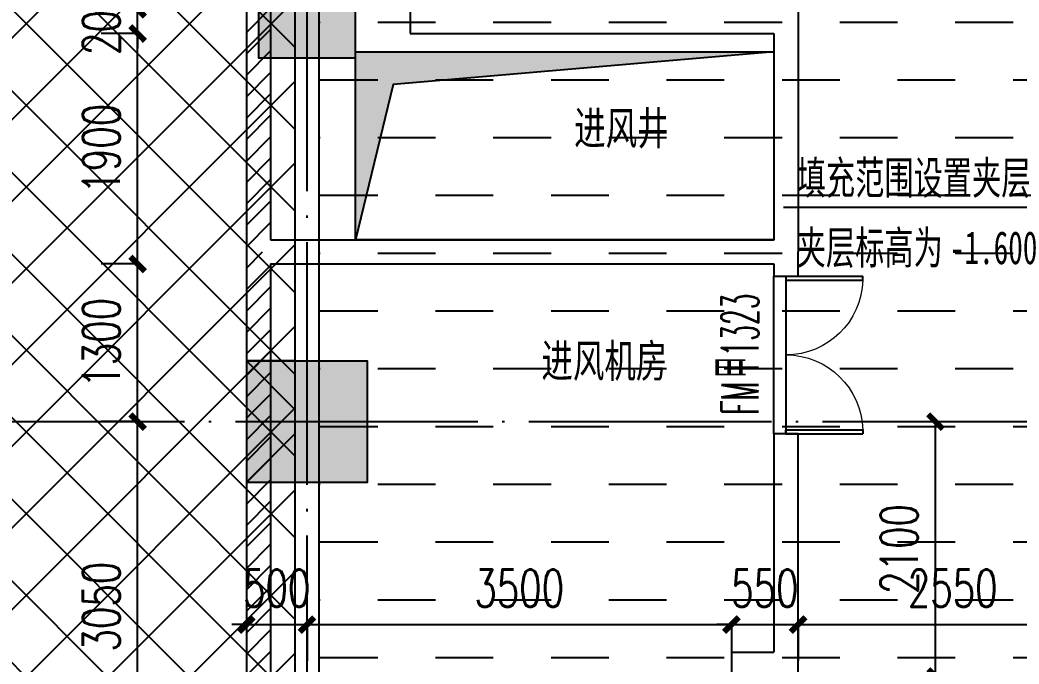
# Model space of a CAD drawing. Header units: millimetres. Extents: x 12325263 to 13848842, y -1463133 to 573208.
# Drawn here: x 12562430 to 12570669, y -821585 to -816275 of the extents above; entities that cross this region are included whole.
import ezdxf
from ezdxf.xclip import XClip

# ---------------------------------------------------------------- set-up
doc = ezdxf.new("R2010")
doc.units = ezdxf.units.MM
doc.header["$LTSCALE"] = 1000
doc.header["$XCLIPFRAME"] = 0
doc.linetypes.add('DOTE', pattern=[2.42, 2, -0.2, 0.02, -0.2])
for name, color, linetype in [('A-ANNO-DIMS', 83, 'Continuous'), ('A-ANNO-TEXT', 7, 'Continuous'), ('A-AXIS', 16, 'DOTE'), ('A-COLS', 6, 'Continuous'), ('A-WALL', 5, 'Continuous'), ('A-WALL-PATT', 8, 'Continuous'), ('A_WALL(防火墙)', 151, 'Continuous'), ('AXIS', 3, 'Continuous'), ('DOOR_FIRE', 1, 'Continuous'), ('DOOR_FIRE_TEXT', 7, 'Continuous'), ('PUB_DIM', 83, 'Continuous'), ('PUB_HATCH', 8, 'Continuous'), ('PUB_TEXT', 7, 'Continuous'), ('WALL', 5, 'Continuous'), ('WALL-SHATCH', 8, 'Continuous'), ('地下室柱网$0$0q-柱0', 8, 'Continuous'), ('地下室柱网$0$0q-柱填充', 8, 'Continuous'), ('建筑-楼板开洞', 251, 'Continuous')]:
    doc.layers.add(name, color=color, linetype=linetype)
doc.layers.add('地下室柱网$0$9', color=8, linetype='Continuous', plot=False)
doc.styles.add('_TCH_DIM_T3', font='SIMPLEX.shx', dxfattribs={"width": 0.705882, "bigfont": 'GBCBIG.shx'})
doc.styles.add('_TCH_WINDOW', font='SIMPLEX', dxfattribs={"width": 0.7, "height": 3.5, "bigfont": 'GBCBIG'})
doc.styles.add('TITXV', font='', dxfattribs={"width": 0.7})
doc.styles.add('宋体', font='', dxfattribs={"width": 0.65})
doc.styles.get('TITXV').set_extended_font_data('SimSun')
doc.styles.get('宋体').set_extended_font_data('SimSun')
doc.dimstyles.new('_TCH_ARCH&&120', dxfattribs={"dimtxt": 306, "dimasz": 120, "dimexe": 300, "dimexo": 360, "dimgap": 147, "dimtad": 1, "dimdec": 0, "dimzin": 0, "dimdsep": 46, "dimtxsty": '_TCH_DIM_T3', "dimblk": 'ARCHTICK', "dimcen": 0.09, "dimclrt": 7, "dimazin": 2, "dimtfac": 1, "dimtdec": 0, "dimtix": 1, "dimtmove": 2, "dimatfit": 3, "dimfxl": 1, "dimfxlon": 1, "dimtolj": 1, "dimtzin": 0, "dimarcsym": 0})
pattern_1 = [(45, (0, 89.76), (-88.388383, 88.388383), [])]

# ---------------------------------------------------------------- blocks, each defined once
blk = doc.blocks.new('adgshg13-A$C7F010FC0')
at = {"layer": 'WALL-SHATCH'}
h = blk.add_hatch(color=256, dxfattribs=at)
h.dxf.hatch_style = 1
h.paths.add_polyline_path([(-60384.2, -16880.9), (-763.2, 197.5), (12587.6, -13153.3), (12587.6, -157996), (-162964.9, -188820.4), (-171262.4, -180522.9), (-171262.4, -31310.9), (-150707.2, -10755.7), (-131860.1, -7980.9), (-99162.4, -7980.9), (-99162.4, -4980.9), (-76620.4, -4980.9), (-70107.7, -16880.9)], flags=16)
h.paths.add_polyline_path([(-60091.2, -16380.9), (-646.9, 646.9), (12987.6, -12987.6), (12987.6, -158331.9), (-163100.6, -189250.4), (-171662.4, -180688.6), (-171662.4, -31145.2), (-150777.9, -10260.7), (-131896.7, -7480.9), (-99562.4, -7480.9), (-99562.4, -4580.9), (-76365.6, -4580.9), (-69907.5, -16380.9)])
blk = doc.blocks.new('*U497')
at = {"layer": '地下室柱网$0$0q-柱0'}
blk.add_lwpolyline([(-500, -500), (500, -500), (500, 500), (-500, 500)], close=True, dxfattribs=at)
at = {"layer": '地下室柱网$0$0q-柱填充'}
blk.add_solid([(-500, 500), (500, 500), (-500, -500), (500, -500)], dxfattribs=at)
at = {"layer": '地下室柱网$0$9'}
for p, q in [((-500, 500), (500, -500)), ((-500, -500), (500, 500))]:
    blk.add_line(p, q, dxfattribs=at)
blk = doc.blocks.new('A$C4C7A72D3')
at = {"rotation": 9.958774256191969}
blk.add_blockref('*U497', (161403.2, 116287.9), dxfattribs=at)
at = {"layer": 'WALL', "color": 1}
blk.add_blockref('adgshg13-A$C7F010FC0', (210433, 205503.6), dxfattribs=at)
blk = doc.blocks.new('qlzw')
at = {"layer": 'A-AXIS'}
for p, q in [((12431366.8, 979489.8), (12431366.8, 1082089.8)), ((12411416.8, 1062289.8), (12486866.8, 1062289.8))]:
    blk.add_line(p, q, dxfattribs=at)
blk = doc.blocks.new('_FZH')
blk.add_lwpolyline([(-0.5, -0.5), (0.5, -0.5), (0.5, 0.5), (-0.5, 0.5)], close=True)
at = {"layer": 'PUB_HATCH'}
blk.add_solid([(-0.5, -0.5), (0.5, -0.5), (-0.5, 0.5), (0.5, 0.5)], dxfattribs=at)
blk = doc.blocks.new('asdfdsfds')
at = {"layer": 'A-COLS', "rotation": 270}
for p, xscale, yscale, zscale in [((-39500, 69700), 800, 800, 800), ((-39500, 66300), 1000, 1000, 1000)]:
    blk.add_blockref('_FZH', p, dxfattribs=dict(at, xscale=xscale, yscale=yscale, zscale=zscale))
blk = doc.blocks.new('_ArchTick')
at = {"color": 0, "linetype": 'ByBlock', "const_width": 0.4}
blk.add_lwpolyline([(-0.5, -0.5), (0.5, 0.5)], dxfattribs=at)
blk = doc.blocks.new('*D4248')
at = {"layer": 'A-ANNO-DIMS', "color": 0, "lineweight": -2, "transparency": 16777216}
for p, q in [((12569979, -819586.8), (12570280, -819586.8)), ((12569980, -821686.8), (12569980, -819586.8)), ((12569979, -821686.8), (12570280, -821686.8))]:
    blk.add_line(p, q, dxfattribs=at)
at = {"layer": 'Defpoints', "color": 0, "transparency": 16777216}
for p in [(12568846.8, -819586.8), (12569980, -819586.8), (12568846.8, -821686.8)]:
    blk.add_point(p, dxfattribs=at)
at = {"layer": 'A-ANNO-DIMS', "color": 0, "lineweight": -2, "transparency": 16777216, "xscale": 120, "yscale": 120, "zscale": 120}
for p, rotation in [((12569980, -819586.8), 90), ((12569980, -821686.8), 270)]:
    blk.add_blockref('_ArchTick', p, dxfattribs=dict(at, rotation=rotation))
at = {"layer": 'A-ANNO-DIMS', "color": 7, "transparency": 16777216, "insert": (12569680, -820636.8), "char_height": 306, "attachment_point": 5, "rotation": 90, "style": '_TCH_DIM_T3'}
blk.add_mtext('\\A1;2100', dxfattribs=at)
blk = doc.blocks.new('*D4649')
at = {"layer": 'Defpoints', "color": 0, "transparency": 16777216}
for p in [(12564296.81071, -819886.78575), (12564796.81071, -819886.78575), (12564796.81071, -821260)]:
    blk.add_point(p, dxfattribs=at)
at = {"layer": 'PUB_DIM', "color": 0, "lineweight": -2, "transparency": 16777216}
for p, q in [((12564296.81071, -821260), (12564176.81071, -821260)), ((12564296.81071, -821259), (12564296.81071, -821560)), ((12564296.81071, -821260), (12564796.81071, -821260)), ((12564796.81071, -821259), (12564796.81071, -821560)), ((12564796.81071, -821260), (12564916.81071, -821260))]:
    blk.add_line(p, q, dxfattribs=at)
at = {"layer": 'PUB_DIM', "color": 0, "lineweight": -2, "transparency": 16777216, "xscale": 120, "yscale": 120, "zscale": 120}
blk.add_blockref('_ArchTick', (12564296.81071, -821260), dxfattribs=at)
at = {"layer": 'PUB_DIM', "color": 0, "lineweight": -2, "transparency": 16777216, "xscale": 120, "yscale": 120, "zscale": 120, "rotation": 180}
blk.add_blockref('_ArchTick', (12564796.81071, -821260), dxfattribs=at)
at = {"layer": 'PUB_DIM', "color": 7, "transparency": 16777216, "insert": (12564546.81071, -820960), "char_height": 306, "attachment_point": 5, "style": '_TCH_DIM_T3'}
blk.add_mtext('\\A1;500', dxfattribs=at)
blk = doc.blocks.new('*D4650')
at = {"layer": 'Defpoints', "color": 0, "transparency": 16777216}
for p in [(12564796.81071, -819886.78575), (12568296.81071, -819886.78575), (12568296.81071, -821260)]:
    blk.add_point(p, dxfattribs=at)
at = {"layer": 'PUB_DIM', "color": 0, "lineweight": -2, "transparency": 16777216}
for p, q in [((12564796.81071, -821259), (12564796.81071, -821560)), ((12564796.81071, -821260), (12568296.81071, -821260)), ((12568296.81071, -821259), (12568296.81071, -821560))]:
    blk.add_line(p, q, dxfattribs=at)
at = {"layer": 'PUB_DIM', "color": 0, "lineweight": -2, "transparency": 16777216, "xscale": 120, "yscale": 120, "zscale": 120, "rotation": 180}
blk.add_blockref('_ArchTick', (12564796.81071, -821260), dxfattribs=at)
at = {"layer": 'PUB_DIM', "color": 0, "lineweight": -2, "transparency": 16777216, "xscale": 120, "yscale": 120, "zscale": 120}
blk.add_blockref('_ArchTick', (12568296.81071, -821260), dxfattribs=at)
at = {"layer": 'PUB_DIM', "color": 7, "transparency": 16777216, "insert": (12566546.81071, -820960), "char_height": 306, "attachment_point": 5, "style": '_TCH_DIM_T3'}
blk.add_mtext('\\A1;3500', dxfattribs=at)
blk = doc.blocks.new('*D4651')
at = {"layer": 'Defpoints', "color": 0, "transparency": 16777216}
for p in [(12568296.8, -819886.8), (12568846.8, -819886.8), (12568846.8, -821260)]:
    blk.add_point(p, dxfattribs=at)
at = {"layer": 'PUB_DIM', "color": 0, "lineweight": -2, "transparency": 16777216}
for p, q in [((12568296.8, -821260), (12568176.8, -821260)), ((12568296.8, -821259), (12568296.8, -821560)), ((12568296.8, -821260), (12568846.8, -821260)), ((12568846.8, -821259), (12568846.8, -821560)), ((12568846.8, -821260), (12568966.8, -821260))]:
    blk.add_line(p, q, dxfattribs=at)
at = {"layer": 'PUB_DIM', "color": 0, "lineweight": -2, "transparency": 16777216, "xscale": 120, "yscale": 120, "zscale": 120}
blk.add_blockref('_ArchTick', (12568296.8, -821260), dxfattribs=at)
at = {"layer": 'PUB_DIM', "color": 0, "lineweight": -2, "transparency": 16777216, "xscale": 120, "yscale": 120, "zscale": 120, "rotation": 180}
blk.add_blockref('_ArchTick', (12568846.8, -821260), dxfattribs=at)
at = {"layer": 'PUB_DIM', "color": 7, "transparency": 16777216, "insert": (12568571.8, -820960), "char_height": 306, "attachment_point": 5, "style": '_TCH_DIM_T3'}
blk.add_mtext('\\A1;550', dxfattribs=at)
blk = doc.blocks.new('*D4652')
at = {"layer": 'Defpoints', "color": 0, "transparency": 16777216}
for p in [(12568846.8, -819886.8), (12571396.8, -819886.8), (12571396.8, -821260)]:
    blk.add_point(p, dxfattribs=at)
at = {"layer": 'PUB_DIM', "color": 0, "lineweight": -2, "transparency": 16777216}
for p, q in [((12568846.8, -821259), (12568846.8, -821560)), ((12568846.8, -821260), (12571396.8, -821260)), ((12571396.8, -821259), (12571396.8, -821560))]:
    blk.add_line(p, q, dxfattribs=at)
at = {"layer": 'PUB_DIM', "color": 0, "lineweight": -2, "transparency": 16777216, "xscale": 120, "yscale": 120, "zscale": 120, "rotation": 180}
blk.add_blockref('_ArchTick', (12568846.8, -821260), dxfattribs=at)
at = {"layer": 'PUB_DIM', "color": 0, "lineweight": -2, "transparency": 16777216, "xscale": 120, "yscale": 120, "zscale": 120}
blk.add_blockref('_ArchTick', (12571396.8, -821260), dxfattribs=at)
at = {"layer": 'PUB_DIM', "color": 7, "transparency": 16777216, "insert": (12570121.8, -820960), "char_height": 306, "attachment_point": 5, "style": '_TCH_DIM_T3'}
blk.add_mtext('\\A1;2550', dxfattribs=at)
blk = doc.blocks.new('*D4697')
at = {"layer": 'Defpoints', "color": 0, "transparency": 16777216}
for p in [(12563400, -816186.8), (12564496.8, -816186.8), (12564496.8, -816386.8)]:
    blk.add_point(p, dxfattribs=at)
at = {"layer": 'PUB_DIM', "color": 0, "lineweight": -2, "transparency": 16777216}
for p, q in [((12563400, -816186.8), (12563400, -816066.8)), ((12563401, -816186.8), (12563100, -816186.8)), ((12563400, -816386.8), (12563400, -816186.8)), ((12563401, -816386.8), (12563100, -816386.8)), ((12563400, -816386.8), (12563400, -816506.8))]:
    blk.add_line(p, q, dxfattribs=at)
at = {"layer": 'PUB_DIM', "color": 0, "lineweight": -2, "transparency": 16777216, "xscale": 120, "yscale": 120, "zscale": 120}
for p, rotation in [((12563400, -816186.8), 270), ((12563400, -816386.8), 90)]:
    blk.add_blockref('_ArchTick', p, dxfattribs=dict(at, rotation=rotation))
at = {"layer": 'PUB_DIM', "color": 7, "transparency": 16777216, "insert": (12563100, -816286.8), "char_height": 306, "attachment_point": 5, "rotation": 90, "style": '_TCH_DIM_T3'}
blk.add_mtext('\\A1;200', dxfattribs=at)
blk = doc.blocks.new('*D4698')
at = {"layer": 'Defpoints', "color": 0, "transparency": 16777216}
for p in [(12563400, -816386.8), (12564496.8, -816386.8), (12564496.8, -818286.8)]:
    blk.add_point(p, dxfattribs=at)
at = {"layer": 'PUB_DIM', "color": 0, "lineweight": -2, "transparency": 16777216}
for p, q in [((12563401, -816386.8), (12563100, -816386.8)), ((12563400, -818286.8), (12563400, -816386.8)), ((12563401, -818286.8), (12563100, -818286.8))]:
    blk.add_line(p, q, dxfattribs=at)
at = {"layer": 'PUB_DIM', "color": 0, "lineweight": -2, "transparency": 16777216, "xscale": 120, "yscale": 120, "zscale": 120}
for p, rotation in [((12563400, -816386.8), 90), ((12563400, -818286.8), 270)]:
    blk.add_blockref('_ArchTick', p, dxfattribs=dict(at, rotation=rotation))
at = {"layer": 'PUB_DIM', "color": 7, "transparency": 16777216, "insert": (12563100, -817336.8), "char_height": 306, "attachment_point": 5, "rotation": 90, "style": '_TCH_DIM_T3'}
blk.add_mtext('\\A1;1900', dxfattribs=at)
blk = doc.blocks.new('*D4699')
at = {"layer": 'Defpoints', "color": 0, "transparency": 16777216}
for p in [(12563400, -818286.8), (12564496.8, -818286.8), (12564496.8, -819586.8)]:
    blk.add_point(p, dxfattribs=at)
at = {"layer": 'PUB_DIM', "color": 0, "lineweight": -2, "transparency": 16777216}
for p, q in [((12563401, -818286.8), (12563100, -818286.8)), ((12563400, -819586.8), (12563400, -818286.8)), ((12563401, -819586.8), (12563100, -819586.8))]:
    blk.add_line(p, q, dxfattribs=at)
at = {"layer": 'PUB_DIM', "color": 0, "lineweight": -2, "transparency": 16777216, "xscale": 120, "yscale": 120, "zscale": 120}
for p, rotation in [((12563400, -818286.8), 90), ((12563400, -819586.8), 270)]:
    blk.add_blockref('_ArchTick', p, dxfattribs=dict(at, rotation=rotation))
at = {"layer": 'PUB_DIM', "color": 7, "transparency": 16777216, "insert": (12563100, -818936.8), "char_height": 306, "attachment_point": 5, "rotation": 90, "style": '_TCH_DIM_T3'}
blk.add_mtext('\\A1;1300', dxfattribs=at)
blk = doc.blocks.new('*D4700')
at = {"layer": 'Defpoints', "color": 0, "transparency": 16777216}
for p in [(12563400, -819586.8), (12564496.8, -819586.8), (12564496.8, -822636.8)]:
    blk.add_point(p, dxfattribs=at)
at = {"layer": 'PUB_DIM', "color": 0, "lineweight": -2, "transparency": 16777216}
for p, q in [((12563401, -819586.8), (12563100, -819586.8)), ((12563400, -822636.8), (12563400, -819586.8)), ((12563401, -822636.8), (12563100, -822636.8))]:
    blk.add_line(p, q, dxfattribs=at)
at = {"layer": 'PUB_DIM', "color": 0, "lineweight": -2, "transparency": 16777216, "xscale": 120, "yscale": 120, "zscale": 120}
for p, rotation in [((12563400, -819586.8), 90), ((12563400, -822636.8), 270)]:
    blk.add_blockref('_ArchTick', p, dxfattribs=dict(at, rotation=rotation))
at = {"layer": 'PUB_DIM', "color": 7, "transparency": 16777216, "insert": (12563100, -821111.8), "char_height": 306, "attachment_point": 5, "rotation": 90, "style": '_TCH_DIM_T3'}
blk.add_mtext('\\A1;3050', dxfattribs=at)
blk = doc.blocks.new('$DorLib2D$00000002')
for p, q in [((-0.5, 0), (-0.5, 0.4875)), ((-0.475, 0.4875), (-0.5, 0.4875)), ((-0.475, 0), (-0.475, 0.4875)), ((0.475, 0), (0.475, 0.4875)), ((0.475, 0.4875), (0.5, 0.4875)), ((0.5, 0), (0.5, 0.4875)), ((-0.5, 0), (-0.475, 0)), ((0.5, 0), (0.475, 0))]:
    blk.add_line(p, q)
at = {"lineweight": 13}
for centre, start, end in [((-0.4875, 0), 0, 88.53072), ((0.4875, 0), 91.46928, 180)]:
    blk.add_arc(centre, 0.4875, start, end, dxfattribs=at)

msp = doc.modelspace()

# ---------------------------------------------------------------- block references
ref = msp.add_blockref('A$C4C7A72D3', (12385714.9, -906209.5), dxfattribs=dict(rotation=350.041249254255))
XClip(ref).set_block_clipping_path([(223442.8584877662, 85923.1187333744), (220542.7961432356, 85923.1422391906), (220542.8579492103, 89292.823275506), (211526.9150355905, 89292.8101311298), (210631.4331447985, 94392.8080583527), (206113.3685902953, 94392.8025418455), (206001.4315187763, 95030.3127344656), (204376.2826588508, 94744.9613686837), (203364.4570056833, 100506.9030052917), (197947.3947122637, 99555.7482674252), (192482.3428474721, 130679.4765393781), (190118.7804593667, 130264.4504016289), (191623.4071957469, 121695.6427078634), (177046.6486519482, 119136.2011700841), (175707.6223907359, 126760.8483765714), (173902.988371335, 128026.4039125028), (169528.3854461554, 127258.2903269802), (169070.0967394859, 129868.3614864857), (163308.2517458182, 128856.6693391807), (163766.52659606, 126246.6171700556), (159679.1795131005, 125528.9180921423), (170669.6888374612, 62935.797914044), (167222.1989369914, 62330.4650948944), (167939.7759490944, 58243.6808593175), (171386.9528796654, 58848.2912487988), (172857.0656793863, 50477.0032648193), (165962.5026008021, 49266.4230898353), (168037.7813034765, 37447.1796448426), (140649.9584970828, 32638.2390106404), (115387.9799239188, 28202.5781787895), (95598.7254695911, 140907.4332163476), (226939.476109907, 163968.8668500402), (240128.6952811591, 88852.8973128139)])

# ---------------------------------------------------------------- next in the draw order: hatches: boundary and pattern name
at = {"layer": 'A-WALL-PATT'}
h = msp.add_hatch(dxfattribs=at)
h.set_pattern_fill('ANSI37', color=252, scale=300)
h.set_pattern_definition([(45, (0, 0), (-336.759605, 336.759605), []), (135, (0, 0), (-336.759605, -336.759605), [])])
h.paths.add_polyline_path([(12620650.4, -860223), (12617794, -859722), (12618376.9, -856402.6), (12609496.8, -854843.4), (12609496.8, -849665.4), (12605046.8, -848884), (12605046.8, -848236.8), (12604796.8, -848236.8), (12604796.8, -848236.8), (12603396.8, -848236.8), (12603396.8, -842386.7), (12597896.8, -842386.8), (12597896.8, -819486.8), (12597896.6, -810786.8), (12595496.8, -810786.8), (12595496.9, -819486.7), (12580697.2, -819486.7), (12580696.9, -811745.4), (12579138.3, -810186.8), (12574696.8, -810186.7), (12574696.8, -807536.8), (12568846.8, -807536.8), (12568846.8, -810186.8), (12564696.9, -810186.8), (12564696.8, -873736.8), (12561196.8, -873736.8), (12561196.8, -877886.8), (12564696.8, -877886.8), (12564696.8, -886386.8), (12557696.8, -886386.8), (12557696.8, -898386.9), (12504241.6, -898386.9), (12504241.6, -783958), (12634041.3, -783958), (12627930.1, -818762.8)])
h = msp.add_hatch(dxfattribs=at)
h.set_pattern_fill('普通砖', color=256, scale=50, style=0)
h.set_pattern_definition(pattern_1)
h.paths.add_polyline_path([(12564496.8, -810386.8), (12564296.8, -810186.8), (12564296.8, -818186.8), (12564430.1, -818186.8), (12564496.8, -818086.8)])
h = msp.add_hatch(dxfattribs=at)
h.set_pattern_fill('普通砖', color=256, scale=50, style=0)
h.set_pattern_definition(pattern_1)
h.paths.add_polyline_path([(12564430.1, -818186.8), (12564296.8, -818186.8), (12564296.8, -822736.8), (12564430.1, -822736.8), (12564496.8, -822636.8), (12564496.8, -818286.8)])
at = {"layer": '建筑-楼板开洞'}
h = msp.add_hatch(dxfattribs=at)
h.set_pattern_fill('DASH', color=256, scale=500)
h.set_pattern_definition([(0, (0, 0), (476.25, 476.25), [476.25, -476.25])])
h.paths.add_polyline_path([(12597696.7, -842386.8), (12590696.8, -842386.9), (12590697.1, -843986.8), (12595796.8, -843986.9), (12595797.1, -849736.9), (12588796.8, -849736.8), (12588796.8, -851936.8), (12564896.8, -851936.8), (12564896.8, -816186.8), (12568846.8, -816186.8), (12568846.8, -816040), (12568846.8, -807536.8), (12574696.8, -807536.8), (12574696.8, -810386.8), (12575896.8, -810386.8), (12579055.2, -810386.8), (12580496.9, -811828.2), (12580696.9, -819086.9), (12595696.9, -819086.7), (12595696.9, -812786.8), (12597696.7, -812786.8)])
h = msp.add_hatch(color=256, dxfattribs=at)
h.dxf.hatch_style = 1
h.paths.add_polyline_path([(12565196.8, -818086.8), (12565196.8, -816536.8), (12568646.8, -816536.8), (12565507.7, -816807.2)])

# ---------------------------------------------------------------- next in the draw order: linework, layer by layer
at = {"layer": 'A-WALL'}
for p, q in [((12565646.8, -810386.8), (12565646.8, -816386.8)), ((12568846.8, -814336.8), (12568846.8, -816286.8)), ((12568846.8, -816286.8), (12568846.8, -818186.8)), ((12565646.8, -816386.8), (12568646.8, -816386.8)), ((12568646.8, -816386.8), (12568646.8, -818086.8)), ((12564496.8, -818086.8), (12568646.8, -818086.8)), ((12568846.8, -818386.8), (12568846.8, -818186.8)), ((12564496.8, -818286.8), (12568646.8, -818286.8)), ((12568646.8, -818286.8), (12568646.8, -818386.8)), ((12568646.8, -818386.8), (12568846.8, -818386.8)), ((12568846.8, -819686.8), (12568646.8, -819686.8)), ((12568646.8, -819686.8), (12568646.8, -821486.8)), ((12568846.8, -821686.8), (12568846.8, -819686.8)), ((12568296.8, -821486.8), (12568296.8, -822636.8)), ((12568296.8, -821486.8), (12568646.8, -821486.8))]:
    msp.add_line(p, q, dxfattribs=at)
at = {"layer": 'A_WALL(防火墙)'}
for p, q in [((12564296.8, -810186.8), (12564296.8, -818186.8)), ((12564496.8, -810386.8), (12564496.8, -818086.8)), ((12564296.8, -818186.8), (12564296.8, -822736.8)), ((12564496.8, -818286.8), (12564496.8, -822636.8))]:
    msp.add_line(p, q, dxfattribs=at)
at = {"layer": 'AXIS'}
msp.add_line((12571950, -817820), (12568727, -817820), dxfattribs=at)
at = {"layer": 'DOOR_FIRE'}
msp.add_lwpolyline([(12568646.8, -818386.8), (12568746.8, -818386.8), (12568746.8, -819686.8), (12568646.8, -819686.8)], close=True, dxfattribs=at)
at = {"layer": 'PUB_HATCH', "color": 6, "elevation": 0}
msp.add_lwpolyline([(12603396.8, -842386.7), (12597896.8, -842386.8), (12597896.8, -819486.8), (12597896.6, -810786.8), (12595496.8, -810786.8), (12595496.9, -819486.7), (12580697.2, -819486.7), (12580696.9, -811745.4), (12579138.3, -810186.8), (12574696.8, -810186.7), (12574696.8, -807536.8), (12568846.8, -807536.8), (12568846.8, -810186.8), (12564696.9, -810186.8), (12564696.8, -873736.8), (12561196.8, -873736.8), (12561196.8, -877886.8), (12564696.8, -877886.8), (12564696.8, -886386.8), (12557696.8, -886386.8), (12557696.8, -898386.9), (12504241.6, -898386.9)], dxfattribs=at)
at = {"layer": '建筑-楼板开洞'}
for points in [[(12597696.7, -842386.8), (12590696.8, -842386.9), (12590697.1, -843986.8), (12595796.8, -843986.9), (12595797.1, -849736.9), (12588796.8, -849736.8), (12588796.8, -851936.8), (12564896.8, -851936.8), (12564896.8, -816186.8), (12568846.8, -816186.8), (12568846.8, -816040), (12568846.8, -807536.8), (12574696.8, -807536.8), (12574696.8, -810386.8), (12575896.8, -810386.8), (12579055.2, -810386.8), (12580496.9, -811828.2), (12580696.9, -819086.9), (12595696.9, -819086.7), (12595696.9, -812786.8), (12597696.7, -812786.8)], [(12565196.8, -818086.8), (12565196.8, -816536.8), (12568646.8, -816536.8), (12565507.7, -816807.2)], [(12568646.8, -816536.8), (12568646.8, -818086.8), (12565196.8, -818086.8), (12565196.8, -816536.8)]]:
    msp.add_lwpolyline(points, close=True, dxfattribs=at)

# ---------------------------------------------------------------- next in the draw order: block references
at = {"color": 2}
msp.add_blockref('qlzw', (133430, -1881876.5), dxfattribs=at)
msp.add_blockref('asdfdsfds', (12604296.8, -885886.8))
at = {"layer": 'DOOR_FIRE', "xscale": -1300, "yscale": 1300, "zscale": 200, "rotation": 270}
msp.add_blockref('$DorLib2D$00000002', (12568746.8, -819036.8), dxfattribs=at)

# ---------------------------------------------------------------- next in the draw order: texts
at = {"layer": 'A-ANNO-TEXT', "style": 'TITXV', "width": 0.7}
for s, p in [('进风井', (12567000, -817302.6)), ('进风机房', (12566730, -819221.1))]:
    msp.add_text(s, height=271.9, dxfattribs=at).set_placement(p)
at = {"layer": 'DOOR_FIRE_TEXT', "style": '_TCH_WINDOW'}
for s, height, width, p in [('1323', 306, 0.494118, (12568520.9, -819049.1)), ('甲', 347.2, 0.7, (12568520.9, -819226.1)), ('FM', 306, 0.494118, (12568520.9, -819528.5))]:
    msp.add_text(s, height=height, rotation=90, dxfattribs=dict(at, width=width)).set_placement(p)
at = {"layer": 'PUB_TEXT', "style": '宋体', "width": 0.65}
for s, p in [('填充范围设置夹层', (12568835, -817712)), ('夹层标高为', (12568835, -818288)), ('-1.600', (12570098.8, -818288))]:
    msp.add_text(s, height=271.9, dxfattribs=at).set_placement(p)

# ---------------------------------------------------------------- next in the draw order: dimensions: what is measured, and where the dimension line sits
at = {"layer": 'A-ANNO-DIMS'}
dim = msp.add_aligned_dim(p1=(12568846.8, -821686.8), p2=(12568846.8, -819586.8), distance=-1133.2, dimstyle='_TCH_ARCH&&120', dxfattribs=at)
dim.commit()
dim.dimension.update_dxf_attribs({"geometry": '*D4248', "text_midpoint": (12569680, -820636.8)})
at = {"layer": 'PUB_DIM'}
for p1, p2, distance, picture, middle in [((12564496.8, -816386.8), (12564496.8, -816186.8), 1096.8, '*D4697', (12563100, -816286.8)), ((12564496.8, -818286.8), (12564496.8, -816386.8), 1096.8, '*D4698', (12563100, -817336.8)), ((12564496.8, -819586.8), (12564496.8, -818286.8), 1096.8, '*D4699', (12563100, -818936.8)), ((12564496.8, -822636.8), (12564496.8, -819586.8), 1096.8, '*D4700', (12563100, -821111.8)), ((12564296.8, -819886.8), (12564796.8, -819886.8), -1373.2, '*D4649', (12564546.8, -820960)), ((12564796.8, -819886.8), (12568296.8, -819886.8), -1373.2, '*D4650', (12566546.8, -820960)), ((12568296.8, -819886.8), (12568846.8, -819886.8), -1373.2, '*D4651', (12568571.8, -820960)), ((12568846.8, -819886.8), (12571396.8, -819886.8), -1373.2, '*D4652', (12570121.8, -820960))]:
    dim = msp.add_aligned_dim(p1=p1, p2=p2, distance=distance, dimstyle='_TCH_ARCH&&120', dxfattribs=at)
    dim.commit()
    dim.dimension.update_dxf_attribs({"geometry": picture, "text_midpoint": middle})

doc.saveas('drawing.dxf')
